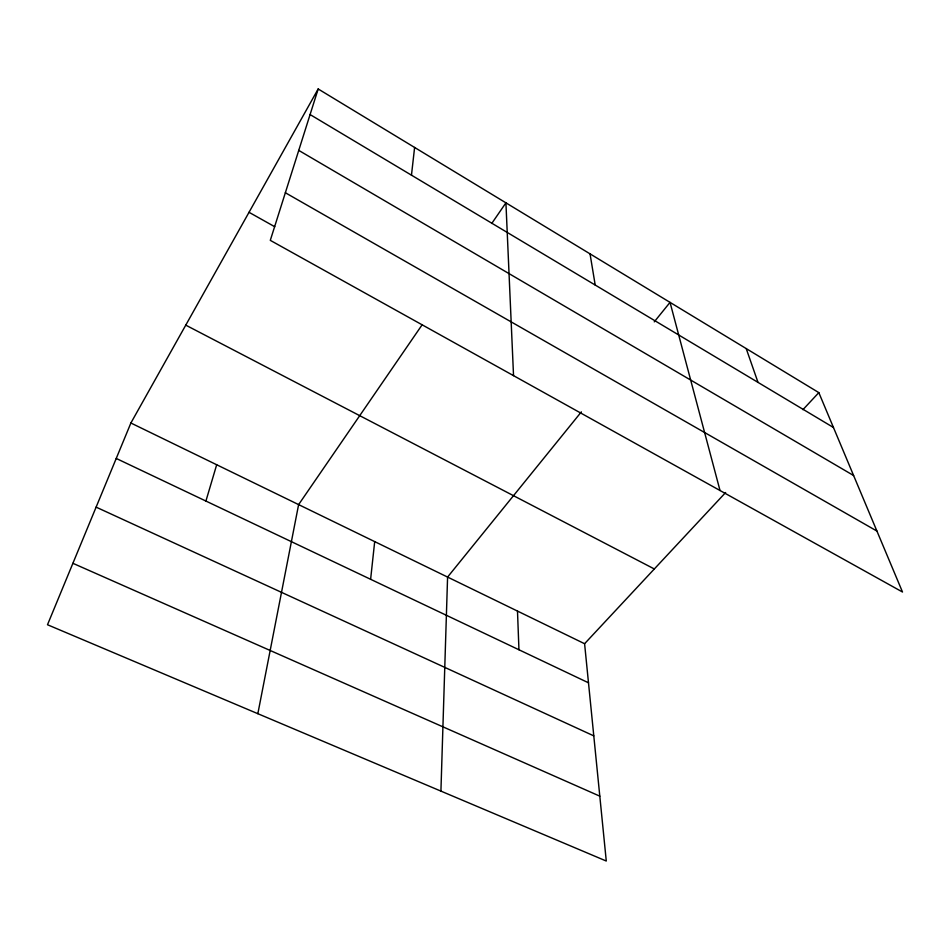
<?xml version="1.0" encoding="UTF-8"?>
<svg xmlns="http://www.w3.org/2000/svg" width="950" height="950" viewBox="0 0 950 950"><rect width="100%" height="100%" fill="white"/><g stroke="black" fill="none" stroke-linecap="round" stroke-linejoin="round"><path stroke-width="1.43" d="M440.919 791.113L447.581 577.077L581.364 411.872M370.619 579.298L374.692 541.619M411.469 175.18L414.604 147.452M257.842 713.688L298.621 504.604L422.251 324.639M205.912 501.054L216.683 464.752M318.179 88.968L270.299 240.35L902.5 592.016L818.829 392.623L318.179 88.968L130.886 423.011L47.5 624.744L606.278 861.033L584.594 643.72L725.646 492.516M491.756 223.452L505.923 202.837L513.534 375.654M654.253 321.86L670.035 302.373L720.017 490.509M802.928 409.676L818.829 392.623M72.901 563.303L599.806 796.159M96.116 507.134L593.786 735.87M116.232 458.446L588.489 682.801M130.886 423.011L584.594 643.72M185.761 325.137L654.324 568.967M249.019 212.301L274.776 226.741M285.356 192.743L876.933 531.074M298.751 150.397L853.623 475.534M310.092 114.558L833.471 427.512M746.213 348.579L758.005 382.387M590.033 253.852L595.211 285.048M517.489 611.076L518.949 649.764"/></g></svg>
